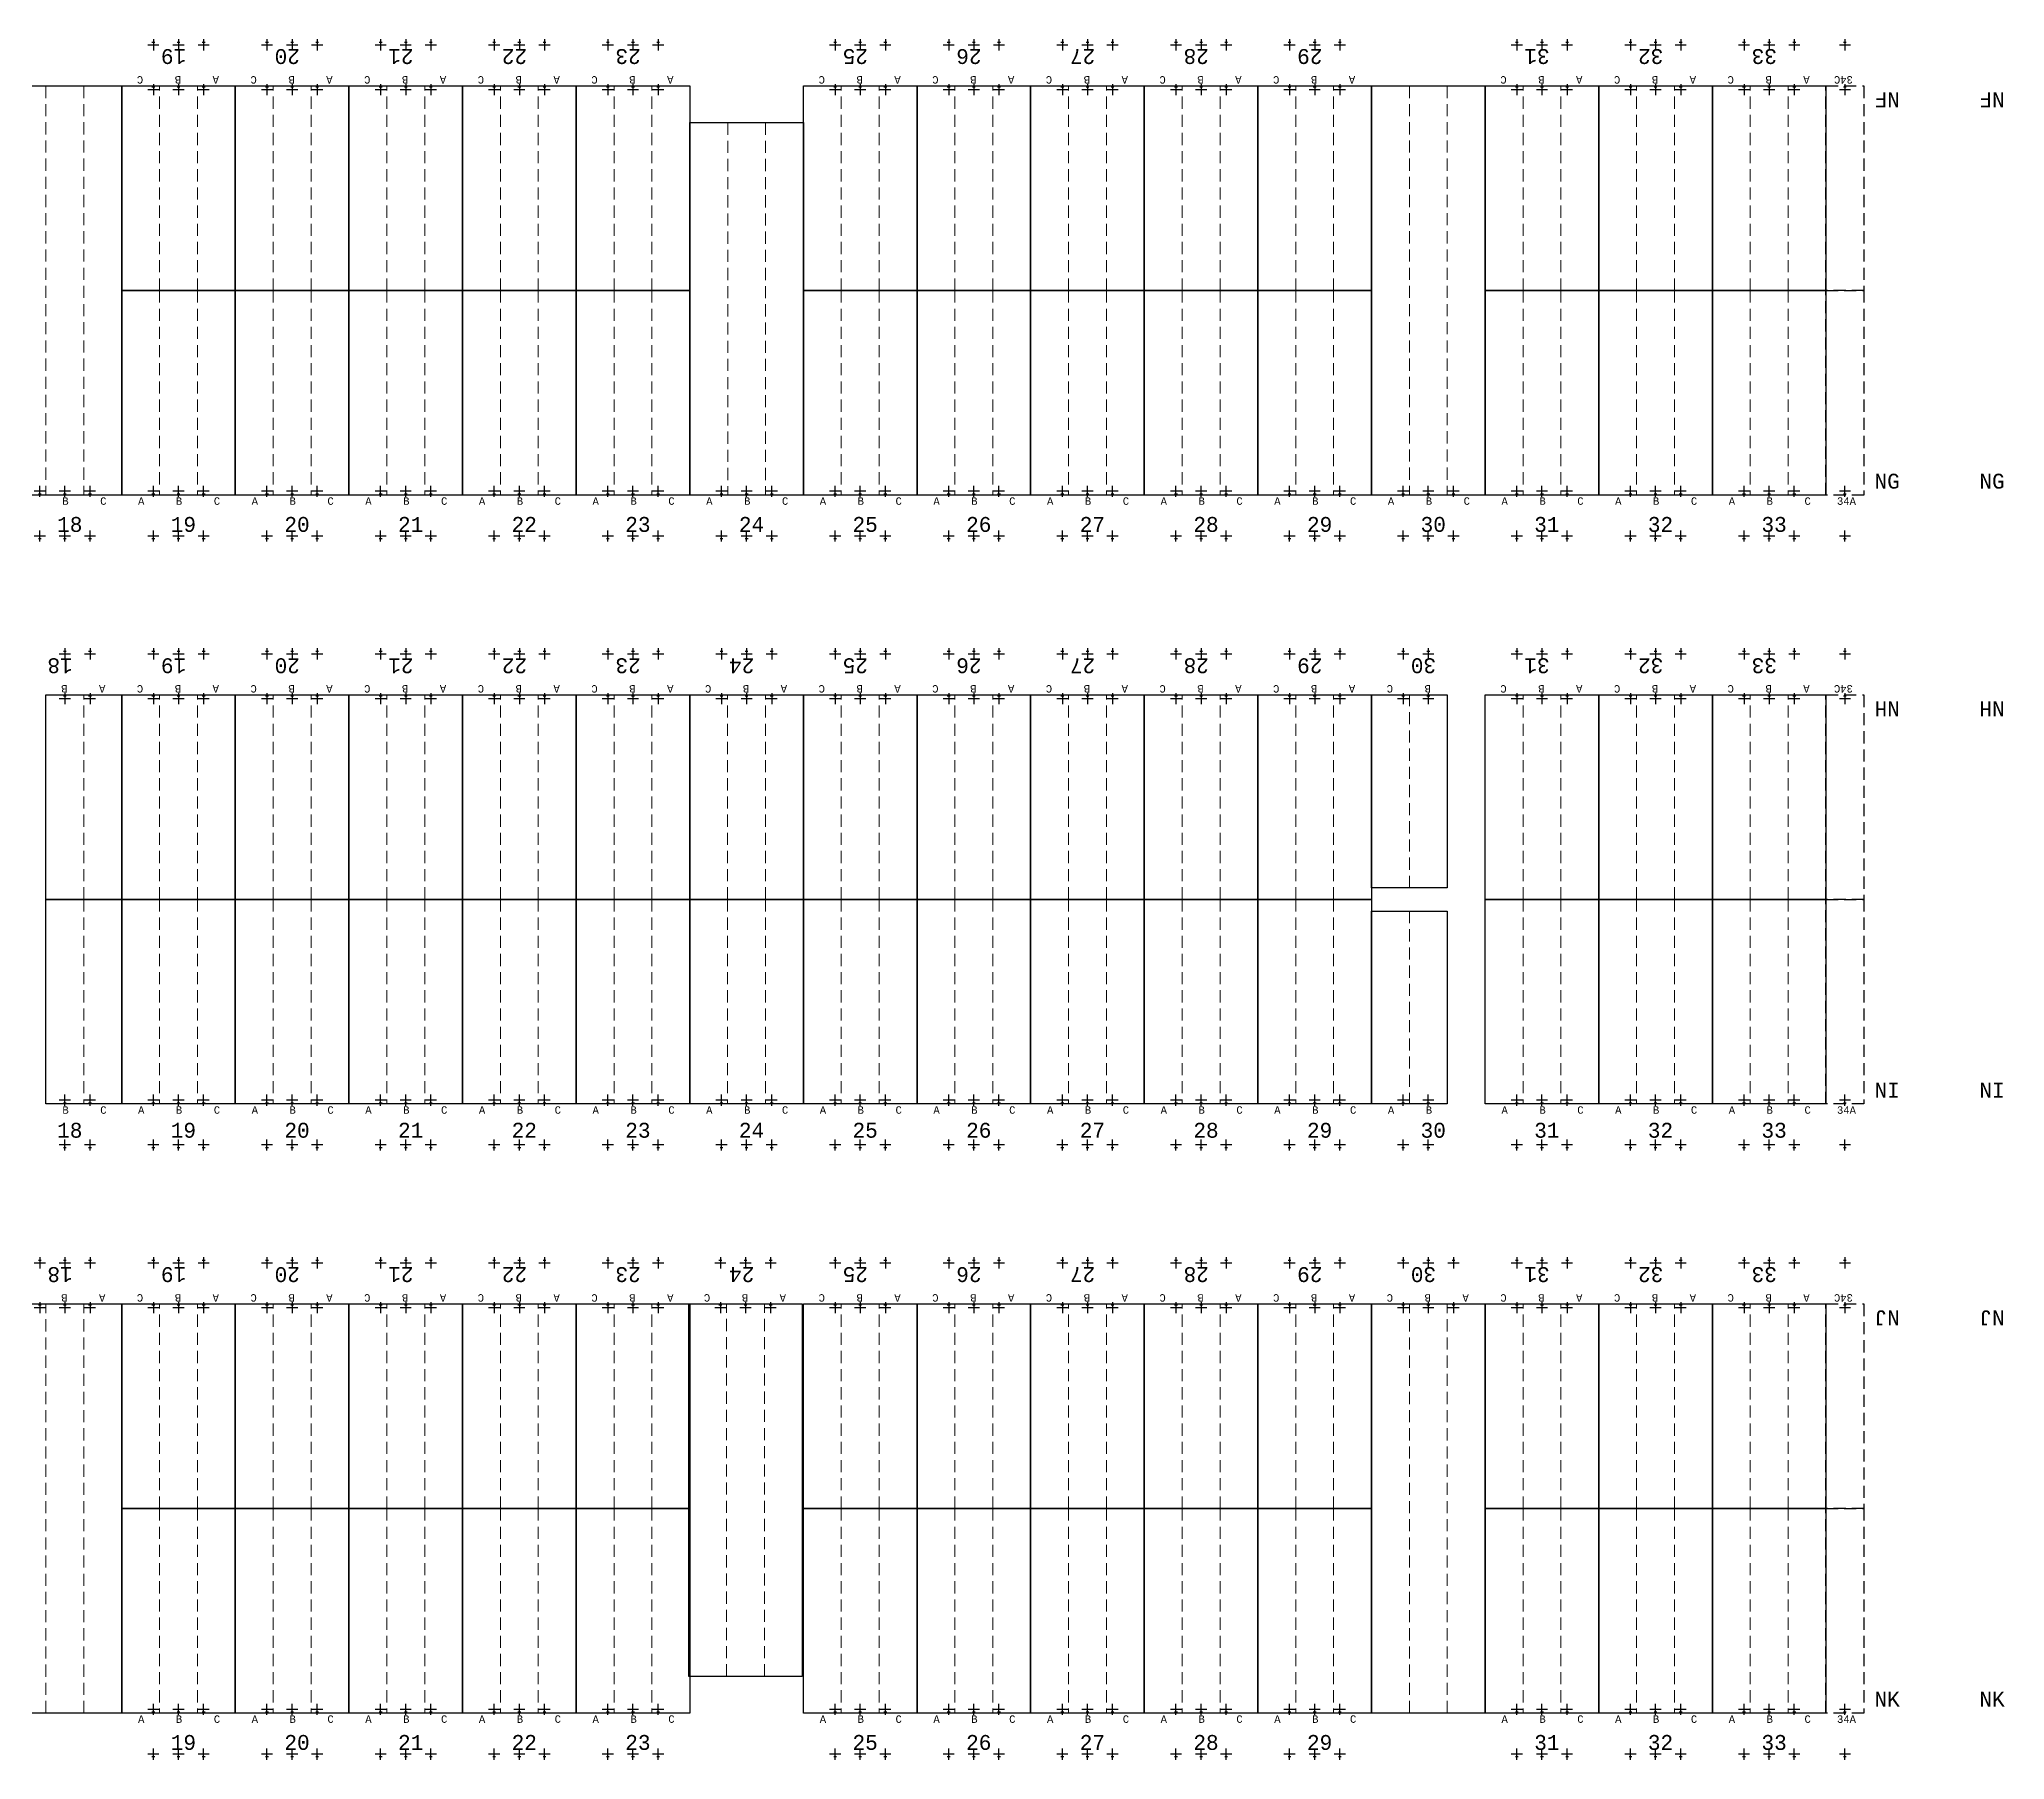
# Model space of a CAD drawing. Header units: millimetres. Extents: x 308165 to 657535, y 5096 to 173229.
# Drawn here: x 421550 to 474274, y 86308 to 132449 of the extents above; entities that cross this region are included whole.
import ezdxf

# ---------------------------------------------------------------- set-up
doc = ezdxf.new("R2010")
doc.units = ezdxf.units.MM
doc.linetypes.add('DASHED', pattern=[0.75, 0.5, -0.25])
for name, color, linetype in [('Bin location transponder', 250, 'Continuous'), ('WF exist equipment', 6, 'Continuous'), ('WF_numbers', 6, 'Continuous')]:
    doc.layers.add(name, color=color, linetype=linetype)
for name, color, linetype, lineweight in [('WF buffer', 1, 'DASHED', 30), ('WF transponder', 3, 'Continuous', 30), ('WF_bay', 5, 'Continuous', 30), ('WF_sketch_stock_areas', 30, 'Continuous', 30)]:
    doc.layers.add(name, color=color, linetype=linetype, lineweight=lineweight)
doc.styles.add('WF_txt', font='consola.ttf')

# ---------------------------------------------------------------- blocks, each defined once
blk = doc.blocks.new('Bin location transponder')
at = {"layer": 'Bin location transponder', "color": 3, "lineweight": 30}
for p, q in [((-600, 0), (600, 0)), ((-150, 300), (150, 300)), ((0, 600), (0, -600))]:
    blk.add_line(p, q, dxfattribs=at)
blk = doc.blocks.new('WF 10x18ft bay')
at = {"layer": 'WF_bay', "linetype": 'DASHED', "lineweight": 5, "ltscale": 650}
for p, q in [((1016, 5486), (1016, 0)), ((2032, 5486), (2032, 0))]:
    blk.add_line(p, q, dxfattribs=at)
at = {"layer": 'WF_bay'}
blk.add_lwpolyline([(0, 5486), (3048, 5486), (3048, 0), (0, 0)], close=True, dxfattribs=at)
at = {"layer": 'WF transponder', "xscale": 0.25, "yscale": 0.25, "zscale": 0.25, "rotation": 180.0000000062352}
for p in [(850, 100), (1524, 100), (2198, 100), (850, -1100), (1524, -1100), (2198, -1100)]:
    blk.add_blockref('Bin location transponder', p, dxfattribs=at)
at = {"layer": 'WF_numbers', "linetype": 'DASHED', "char_height": 200, "attachment_point": 1, "rotation": 0, "style": 'WF_txt'}
for s, insert in [('A', (439, -62, -723)), ('B', (1455, -62, -723)), ('C', (2471, -62, -723))]:
    blk.add_mtext_dynamic_manual_height_columns(s, width=423.53, gutter_width=2118, heights=[0], dxfattribs=dict(at, insert=insert))
blk = doc.blocks.new('WF 10x36ft bay')
at = {"layer": 'WF_bay', "linetype": 'DASHED', "lineweight": 5, "ltscale": 650}
for p, q in [((1016, 10973), (1016, 0)), ((2032, 10973), (2032, 0))]:
    blk.add_line(p, q, dxfattribs=at)
at = {"layer": 'WF_bay'}
blk.add_lwpolyline([(0, 10973), (3048, 10973), (3048, 0), (0, 0)], close=True, dxfattribs=at)
at = {"layer": 'WF transponder', "xscale": 0.25, "yscale": 0.25, "zscale": 0.25, "rotation": 180.0000000062352}
for p in [(850, 100), (1524, 100), (2198, 100), (850, -1100), (1524, -1100), (2198, -1100)]:
    blk.add_blockref('Bin location transponder', p, dxfattribs=at)
at = {"layer": 'WF_numbers', "linetype": 'DASHED', "char_height": 200, "attachment_point": 1, "rotation": 0, "style": 'WF_txt'}
for s, insert in [('A', (439, -62, -723)), ('B', (1455, -62, -723)), ('C', (2471, -62, -723))]:
    blk.add_mtext_dynamic_manual_height_columns(s, width=423.53, gutter_width=2118, heights=[0], dxfattribs=dict(at, insert=insert))
blk = doc.blocks.new('WF 40x216in buffer')
at = {"layer": 'WF buffer', "ltscale": 650}
blk.add_lwpolyline([(0, 5486), (1016, 5486), (1016, 0), (0, 0)], close=True, dxfattribs=at)
at = {"layer": 'WF transponder', "xscale": 0.25, "yscale": 0.25, "zscale": 0.25, "rotation": 180.0000000062352}
for p in [(508, 100), (508, -1100)]:
    blk.add_blockref('Bin location transponder', p, dxfattribs=at)
blk = doc.blocks.new('WF 10x34ft bay')
at = {"layer": 'WF_bay', "linetype": 'DASHED', "lineweight": 5, "ltscale": 650}
for p, q in [((1143863, 971520, -162219), (1143863, 981510, -162219)), ((1144879, 971520, -162219), (1144879, 981510, -162219))]:
    blk.add_line(p, q, dxfattribs=at)
at = {"layer": 'WF_bay', "elevation": -162219}
blk.add_lwpolyline([(1145895, 971520), (1142847, 971520), (1142847, 981510), (1145895, 981510)], close=True, dxfattribs=at)
at = {"layer": 'WF transponder', "xscale": 0.25, "yscale": 0.25, "zscale": 0.25}
for p in [(1143697, 982610, -162219), (1144371, 982610, -162219), (1145045, 982610, -162219), (1143697, 981410, -162219), (1144371, 981410, -162219), (1145045, 981410, -162219)]:
    blk.add_blockref('Bin location transponder', p, dxfattribs=at)
at = {"layer": 'WF_numbers', "linetype": 'DASHED', "char_height": 200, "attachment_point": 1, "rotation": 180, "style": 'WF_txt'}
for s, insert in [('C', (1143424, 981572, -162943)), ('B', (1144440, 981572, -162943)), ('A', (1145456, 981572, -162943))]:
    blk.add_mtext_dynamic_manual_height_columns(s, width=423.53, gutter_width=2118, heights=[0], dxfattribs=dict(at, insert=insert))

msp = doc.modelspace()

# ---------------------------------------------------------------- linework, layer by layer
at = {"layer": 'WF_bay', "linetype": 'DASHED', "lineweight": 5, "ltscale": 650}
for p, q in [((422744, 109380, -162219), (422744, 114866, -162219)), ((458304, 109689, -162219), (458304, 114866, -162219)), ((422744, 109380, -162219), (422744, 103894, -162219)), ((458304, 109067, -162219), (458304, 103894, -162219))]:
    msp.add_line(p, q, dxfattribs=at)
at = {"layer": 'WF_bay', "elevation": -162219}
for points in [[(423760, 109380), (421728, 109380), (421728, 114866), (423760, 114866)], [(459320, 109689), (457288, 109689), (457288, 114866), (459320, 114866)], [(421728, 109380), (423760, 109380), (423760, 103894), (421728, 103894)], [(457288, 109067), (459320, 109067), (459320, 103894), (457288, 103894)]]:
    msp.add_lwpolyline(points, close=True, dxfattribs=at)

# ---------------------------------------------------------------- block references
at = {"layer": 'WF exist equipment', "color": 7, "true_color": 0xffffff, "rotation": 180}
msp.add_blockref('WF 10x34ft bay', (1584896, 1101736), dxfattribs=at)
at = {"layer": 'WF exist equipment', "color": 7, "true_color": 0xffffff}
msp.add_blockref('WF 10x34ft bay', (-703876, -882979), dxfattribs=at)
at = {"layer": 'WF transponder', "xscale": 0.25, "yscale": 0.25, "zscale": 0.25}
for p in [(422236, 115966, -162219), (422910, 115966, -162219), (458138, 115966, -162219), (458812, 115966, -162219), (422236, 114766, -162219), (422910, 114766, -162219), (458138, 114766, -162219), (458812, 114766, -162219)]:
    msp.add_blockref('Bin location transponder', p, dxfattribs=at)
at = {"layer": 'WF transponder', "xscale": 0.25, "yscale": 0.25, "zscale": 0.25, "rotation": 180.0000000062352}
for p in [(422236, 103994, -162219), (422910, 103994, -162219), (458138, 103994, -162219), (458812, 103994, -162219), (422236, 102794, -162219), (422910, 102794, -162219), (458138, 102794, -162219), (458812, 102794, -162219)]:
    msp.add_blockref('Bin location transponder', p, dxfattribs=at)
at = {"layer": 'WF_sketch_stock_areas'}
for name, p, rotation in [('WF 10x18ft bay', (426808, 131199, -162219), 179.9999999999069), ('WF 10x18ft bay', (429856, 131199, -162219), 179.9999999999069), ('WF 10x18ft bay', (432904, 131199, -162219), 179.9999999999069), ('WF 10x18ft bay', (435952, 131199, -162219), 179.9999999999069), ('WF 10x18ft bay', (439000, 131199, -162219), 179.9999999999069), ('WF 10x18ft bay', (445096, 131199, -162219), 179.9999999999069), ('WF 10x18ft bay', (448144, 131199, -162219), 179.9999999999069), ('WF 10x18ft bay', (451192, 131199, -162219), 179.9999999999069), ('WF 10x18ft bay', (454240, 131199, -162219), 179.9999999999069), ('WF 10x18ft bay', (457288, 131199, -162219), 179.9999999999069), ('WF 10x18ft bay', (463384, 131199, -162219), 179.9999999999069), ('WF 10x18ft bay', (466432, 131199, -162219), 179.9999999999069), ('WF 10x18ft bay', (469480, 131199, -162219), 179.9999999999069), ('WF 40x216in buffer', (470496, 131199, -162219), 180.0000000004213), ('WF 10x18ft bay', (426808, 114866, -162219), 179.9999999999069), ('WF 10x18ft bay', (429856, 114866, -162219), 179.9999999999069), ('WF 10x18ft bay', (432904, 114866, -162219), 179.9999999999069), ('WF 10x18ft bay', (435952, 114866, -162219), 179.9999999999069), ('WF 10x18ft bay', (439000, 114866, -162219), 179.9999999999069), ('WF 10x18ft bay', (442048, 114866, -162219), 179.9999999999069), ('WF 10x18ft bay', (445096, 114866, -162219), 179.9999999999069), ('WF 10x18ft bay', (448144, 114866, -162219), 179.9999999999069), ('WF 10x18ft bay', (451192, 114866, -162219), 179.9999999999069), ('WF 10x18ft bay', (454240, 114866, -162219), 179.9999999999069), ('WF 10x18ft bay', (457288, 114866, -162219), 179.9999999999069), ('WF 10x18ft bay', (463384, 114866, -162219), 179.9999999999069), ('WF 10x18ft bay', (466432, 114866, -162219), 179.9999999999069), ('WF 10x18ft bay', (469480, 114866, -162219), 179.9999999999069), ('WF 40x216in buffer', (470496, 114866, -162219), 179.9999966309876), ('WF 10x36ft bay', (423760, 98531, -162219), 180.0000000000523), ('WF 10x18ft bay', (426808, 98531, -162219), 179.9999999999069), ('WF 10x18ft bay', (429856, 98531, -162219), 179.9999999999069), ('WF 10x18ft bay', (432904, 98531, -162219), 179.9999999999069), ('WF 10x18ft bay', (435952, 98531, -162219), 179.9999999999069), ('WF 10x18ft bay', (439000, 98531, -162219), 179.9999999999069), ('WF 10x18ft bay', (445096, 98531, -162219), 179.9999999999069), ('WF 10x18ft bay', (448144, 98531, -162219), 179.9999999999069), ('WF 10x18ft bay', (451192, 98531, -162219), 179.9999999999069), ('WF 10x18ft bay', (454240, 98531, -162219), 179.9999999999069), ('WF 10x18ft bay', (457288, 98531, -162219), 179.9999999999069), ('WF 10x36ft bay', (460336, 98531, -162219), 180.0000000000523), ('WF 10x18ft bay', (463384, 98531, -162219), 179.9999999999069), ('WF 10x18ft bay', (466432, 98531, -162219), 179.9999999999069), ('WF 10x18ft bay', (469480, 98531, -162219), 179.9999999999069), ('WF 40x216in buffer', (470496, 98531, -162219), 179.9999999974419)]:
    msp.add_blockref(name, p, dxfattribs=dict(at, rotation=rotation))
for name, p in [('WF 10x36ft bay', (420712, 120226, -162219)), ('WF 10x36ft bay', (457288, 120226, -162219)), ('WF 10x18ft bay', (423760, 120226, -162219)), ('WF 10x18ft bay', (426808, 120226, -162219)), ('WF 10x18ft bay', (429856, 120226, -162219)), ('WF 10x18ft bay', (432904, 120226, -162219)), ('WF 10x18ft bay', (435952, 120226, -162219)), ('WF 10x18ft bay', (442048, 120226, -162219)), ('WF 10x18ft bay', (445096, 120226, -162219)), ('WF 10x18ft bay', (448144, 120226, -162219)), ('WF 10x18ft bay', (451192, 120226, -162219)), ('WF 10x18ft bay', (454240, 120226, -162219)), ('WF 10x18ft bay', (460336, 120226, -162219)), ('WF 10x18ft bay', (463384, 120226, -162219)), ('WF 10x18ft bay', (466432, 120226, -162219)), ('WF 40x216in buffer', (469480, 120226, -162219)), ('WF 10x18ft bay', (423760, 103894, -162219)), ('WF 10x18ft bay', (426808, 103894, -162219)), ('WF 10x18ft bay', (429856, 103894, -162219)), ('WF 10x18ft bay', (432904, 103894, -162219)), ('WF 10x18ft bay', (435952, 103894, -162219)), ('WF 10x18ft bay', (439000, 103894, -162219)), ('WF 10x18ft bay', (442048, 103894, -162219)), ('WF 10x18ft bay', (445096, 103894, -162219)), ('WF 10x18ft bay', (448144, 103894, -162219)), ('WF 10x18ft bay', (451192, 103894, -162219)), ('WF 10x18ft bay', (454240, 103894, -162219)), ('WF 10x18ft bay', (460336, 103894, -162219)), ('WF 10x18ft bay', (463384, 103894, -162219)), ('WF 10x18ft bay', (466432, 103894, -162219)), ('WF 40x216in buffer', (469480, 103894, -162219)), ('WF 10x18ft bay', (423760, 87558, -162219)), ('WF 10x18ft bay', (426808, 87558, -162219)), ('WF 10x18ft bay', (429856, 87558, -162219)), ('WF 10x18ft bay', (432904, 87558, -162219)), ('WF 10x18ft bay', (435952, 87558, -162219)), ('WF 10x18ft bay', (442048, 87558, -162219)), ('WF 10x18ft bay', (445096, 87558, -162219)), ('WF 10x18ft bay', (448144, 87558, -162219)), ('WF 10x18ft bay', (451192, 87558, -162219)), ('WF 10x18ft bay', (454240, 87558, -162219)), ('WF 10x18ft bay', (460336, 87558, -162219)), ('WF 10x18ft bay', (463384, 87558, -162219)), ('WF 10x18ft bay', (466432, 87558, -162219)), ('WF 40x216in buffer', (469480, 87558, -162219))]:
    msp.add_blockref(name, p, dxfattribs=at)

# ---------------------------------------------------------------- texts
at = {"layer": 'WF_numbers', "linetype": 'DASHED', "style": 'WF_txt'}
for s, insert, char_height, attachment_point, rotation in [('19', (425492, 131787, -162219), 400, 1, 180), ('20', (428540, 131787, -162219), 400, 1, 180), ('21', (431588, 131787, -162219), 400, 1, 180), ('22', (434636, 131787, -162219), 400, 1, 180), ('23', (437684, 131787, -162219), 400, 1, 180), ('25', (443780, 131787, -162219), 400, 1, 180), ('26', (446828, 131787, -162219), 400, 1, 180), ('27', (449876, 131787, -162219), 400, 1, 180), ('28', (452924, 131787, -162219), 400, 1, 180), ('29', (455972, 131787, -162219), 400, 1, 180), ('31', (462068, 131787, -162219), 400, 1, 180), ('32', (465116, 131787, -162219), 400, 1, 180), ('33', (468164, 131787, -162219), 400, 1, 180), ('34C', (470202, 131261, -162943), 200, 1, 180), ('NF', (470782, 130626, -486658), 400, 3, 180), ('NF', (474274, 130626, -324439), 400, 1, 180), ('34A', (469775, 120163, -162943), 200, 1, 0), ('18', (422444, 115448, -162219), 400, 1, 180), ('19', (425492, 115448, -162219), 400, 1, 180), ('20', (428540, 115448, -162219), 400, 1, 180), ('21', (431588, 115448, -162219), 400, 1, 180), ('22', (434636, 115448, -162219), 400, 1, 180), ('23', (437684, 115448, -162219), 400, 1, 180), ('24', (440732, 115448, -162219), 400, 1, 180), ('25', (443780, 115448, -162219), 400, 1, 180), ('26', (446828, 115448, -162219), 400, 1, 180), ('27', (449876, 115448, -162219), 400, 1, 180), ('28', (452924, 115448, -162219), 400, 1, 180), ('29', (455972, 115448, -162219), 400, 1, 180), ('30', (459020, 115448, -162219), 400, 1, 180), ('31', (462068, 115448, -162219), 400, 1, 180), ('32', (465116, 115448, -162219), 400, 1, 180), ('33', (468164, 115448, -162219), 400, 1, 180), ('B', (422305, 114929, -162943), 200, 1, 180), ('A', (423321, 114929, -162943), 200, 1, 180), ('C', (457865, 114929, -162943), 200, 1, 180), ('B', (458881, 114929, -162943), 200, 1, 180), ('34C', (470202, 114929, -162943), 200, 1, 180), ('NH', (470782, 114294, -486658), 400, 3, 180), ('NH', (474274, 114294, -324439), 400, 1, 180), ('B', (422168, 103831, -162943), 200, 1, 0), ('C', (423184, 103831, -162943), 200, 1, 0), ('A', (457728, 103831, -162943), 200, 1, 0), ('B', (458744, 103831, -162943), 200, 1, 0), ('34A', (469775, 103831, -162943), 200, 1, 0), ('18', (422444, 99118, -162219), 400, 1, 180), ('19', (425492, 99118, -162219), 400, 1, 180), ('20', (428540, 99118, -162219), 400, 1, 180), ('21', (431588, 99118, -162219), 400, 1, 180), ('22', (434636, 99118, -162219), 400, 1, 180), ('23', (437684, 99118, -162219), 400, 1, 180), ('24', (440732, 99118, -162219), 400, 1, 180), ('25', (443780, 99118, -162219), 400, 1, 180), ('26', (446828, 99118, -162219), 400, 1, 180), ('27', (449876, 99118, -162219), 400, 1, 180), ('28', (452924, 99118, -162219), 400, 1, 180), ('29', (455972, 99118, -162219), 400, 1, 180), ('30', (459020, 99118, -162219), 400, 1, 180), ('31', (462068, 99118, -162219), 400, 1, 180), ('32', (465116, 99118, -162219), 400, 1, 180), ('33', (468164, 99118, -162219), 400, 1, 180), ('34C', (470202, 98593, -162943), 200, 1, 180), ('NJ', (470782, 97958, -486658), 400, 3, 180), ('NJ', (474274, 97958, -324439), 400, 1, 180), ('34A', (469775, 87495, -162943), 200, 1, 0)]:
    msp.add_mtext_dynamic_manual_height_columns(s, width=423.53, gutter_width=2118, heights=[0], dxfattribs=dict(at, insert=insert, char_height=char_height, attachment_point=attachment_point, rotation=rotation))
at = {"layer": 'WF_numbers', "linetype": 'DASHED', "char_height": 400, "style": 'WF_txt'}
for s, insert, attachment_point in [('NG', (470782, 120798, -486658), 1), ('NG', (474274, 120798, -324439), 3), ('18', (422029, 119638, -162219), 1), ('19', (425077, 119638, -162219), 1), ('20', (428125, 119638, -162219), 1), ('21', (431173, 119638, -162219), 1), ('22', (434221, 119638, -162219), 1), ('23', (437269, 119638, -162219), 1), ('24', (440317, 119638, -162219), 1), ('25', (443365, 119638, -162219), 1), ('26', (446413, 119638, -162219), 1), ('27', (449461, 119638, -162219), 1), ('28', (452509, 119638, -162219), 1), ('29', (455557, 119638, -162219), 1), ('30', (458605, 119638, -162219), 1), ('31', (461653, 119638, -162219), 1), ('32', (464701, 119638, -162219), 1), ('33', (467749, 119638, -162219), 1), ('NI', (470782, 104466, -486658), 1), ('NI', (474274, 104466, -324439), 3), ('18', (422029, 103389, -162219), 1), ('19', (425077, 103389, -162219), 1), ('20', (428125, 103389, -162219), 1), ('21', (431173, 103389, -162219), 1), ('22', (434221, 103389, -162219), 1), ('23', (437269, 103389, -162219), 1), ('24', (440317, 103389, -162219), 1), ('25', (443365, 103389, -162219), 1), ('26', (446413, 103389, -162219), 1), ('27', (449461, 103389, -162219), 1), ('28', (452509, 103389, -162219), 1), ('29', (455557, 103389, -162219), 1), ('30', (458605, 103389, -162219), 1), ('31', (461653, 103389, -162219), 1), ('32', (464701, 103389, -162219), 1), ('33', (467749, 103389, -162219), 1), ('NK', (470782, 88130, -486658), 1), ('NK', (474274, 88130, -324439), 3), ('19', (425077, 86970, -162219), 1), ('20', (428125, 86970, -162219), 1), ('21', (431173, 86970, -162219), 1), ('22', (434221, 86970, -162219), 1), ('23', (437269, 86970, -162219), 1), ('25', (443365, 86970, -162219), 1), ('26', (446413, 86970, -162219), 1), ('27', (449461, 86970, -162219), 1), ('28', (452509, 86970, -162219), 1), ('29', (455557, 86970, -162219), 1), ('31', (461653, 86970, -162219), 1), ('32', (464701, 86970, -162219), 1), ('33', (467749, 86970, -162219), 1)]:
    msp.add_mtext_dynamic_manual_height_columns(s, width=423.53, gutter_width=2118, heights=[0], dxfattribs=dict(at, insert=insert, attachment_point=attachment_point))

doc.saveas('drawing.dxf')
